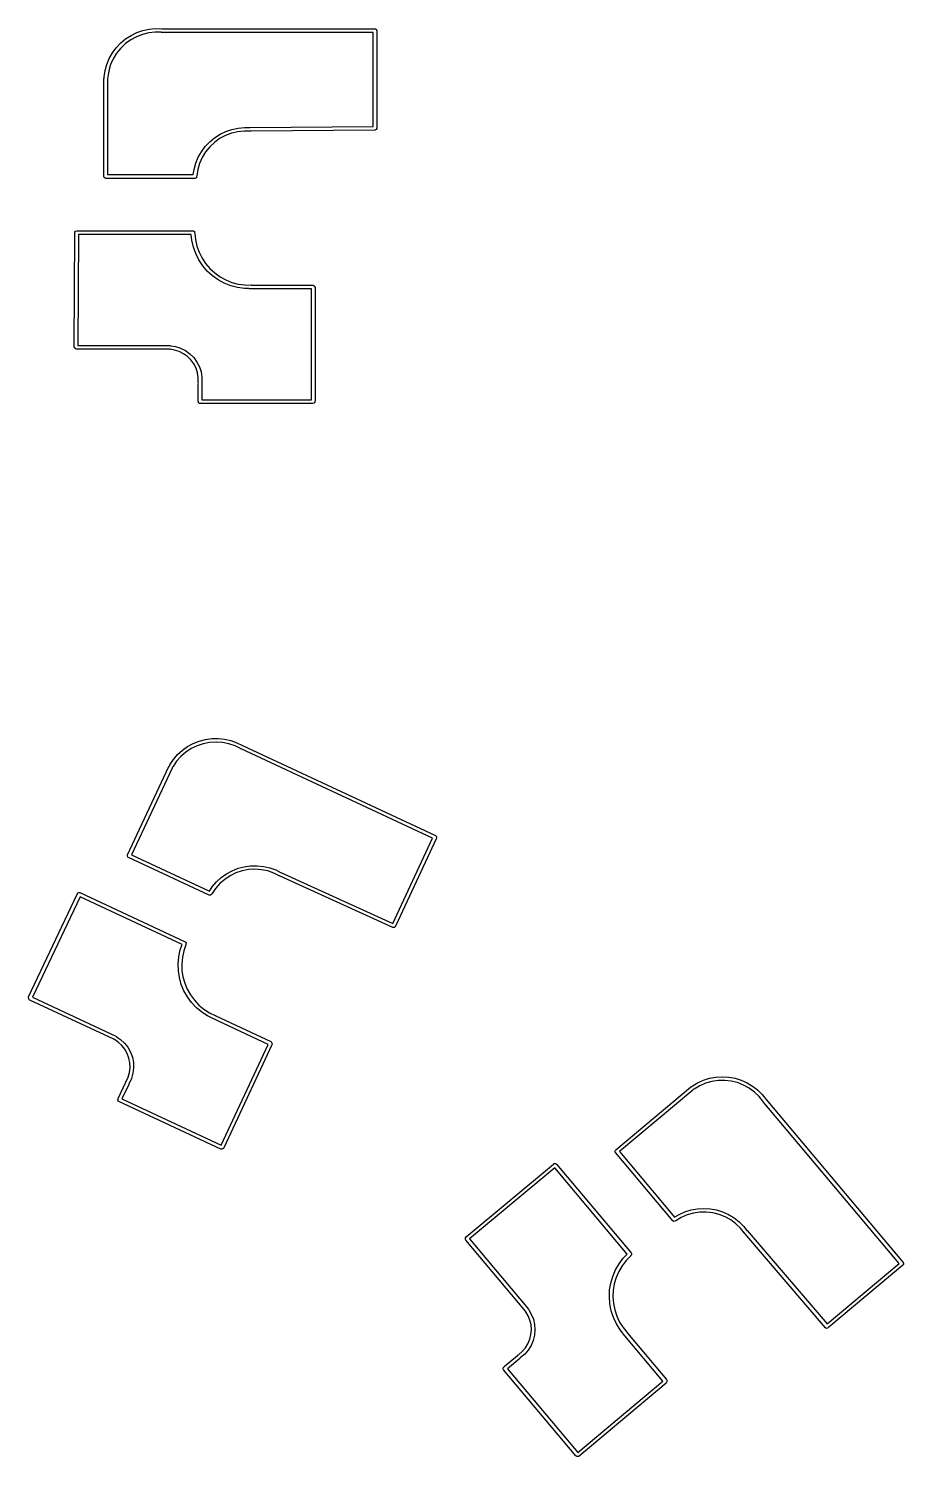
# Model space of a CAD drawing. Extents: x -7 to 140, y -36 to 78.
# Drawn here: x 104.8 to 140.2, y -35.9 to 21.9 of the extents above; entities that cross this region are included whole.
import ezdxf

# ---------------------------------------------------------------- set-up
doc = ezdxf.new("R2010")
doc.units = 0
doc.layers.add('BLACK', color=7, linetype='CONTINUOUS')

msp = doc.modelspace()

# ---------------------------------------------------------------- linework, layer by layer
at = {"layer": 'BLACK', "linetype": 'CONTINUOUS'}
for p, q in [((108.507, 21.3022), (108.707, 21.4688)), ((108.911, 21.4313), (108.698, 21.2766)), ((108.707, 21.4688), (108.926, 21.6102)), ((109.142, 21.5569), (108.911, 21.4313)), ((108.926, 21.6102), (109.161, 21.724)), ((109.388, 21.6513), (109.142, 21.5569)), ((109.161, 21.724), (109.407, 21.8089)), ((109.644, 21.7128), (109.388, 21.6513)), ((109.407, 21.8089), (109.662, 21.8634)), ((109.905, 21.7404), (109.644, 21.7128)), ((109.662, 21.8634), (109.921, 21.8867)), ((110.149, 21.7341), (109.905, 21.7404)), ((109.921, 21.8867), (110.175, 21.8789)), ((110.149, 21.7335), (110.149, 21.7341)), ((110.165, 21.7308), (110.149, 21.7335)), ((110.168, 21.7293), (110.165, 21.7308)), ((110.17, 21.7298), (110.168, 21.7293)), ((110.175, 21.729), (110.17, 21.7298)), ((110.175, 21.8789), (110.175, 21.879)), ((110.175, 21.879), (118.8, 21.879)), ((118.725, 21.729), (110.175, 21.729)), ((118.725, 17.9243), (118.725, 21.729)), ((118.8, 21.879), (118.81, 21.8773)), ((118.81, 21.8773), (118.813, 21.8779)), ((118.813, 21.8779), (118.816, 21.8762)), ((118.816, 21.8762), (118.826, 21.8745)), ((118.826, 21.8745), (118.841, 21.862)), ((118.841, 21.862), (118.857, 21.8522)), ((118.857, 21.8522), (118.86, 21.8458)), ((118.86, 21.8458), (118.865, 21.8415)), ((118.865, 21.8415), (118.868, 21.8223)), ((118.868, 21.8223), (118.875, 21.804)), ((118.875, 21.804), (118.875, 17.896)), ((108.046, 20.676), (108.174, 20.9028)), ((108.174, 20.9028), (108.328, 21.1126)), ((108.342, 20.8908), (108.204, 20.6663)), ((108.328, 21.1126), (108.507, 21.3022)), ((108.507, 21.0953), (108.342, 20.8908)), ((108.698, 21.2766), (108.507, 21.0953)), ((107.876, 20.1844), (107.946, 20.4353)), ((107.946, 20.4353), (108.046, 20.676)), ((108.097, 20.4259), (108.022, 20.1735)), ((108.204, 20.6663), (108.097, 20.4259)), ((107.825, 19.85), (107.83, 19.8757)), ((107.825, 15.905), (107.825, 19.85)), ((107.83, 19.8757), (107.844, 19.8929)), ((107.836, 19.9268), (107.876, 20.1844)), ((107.844, 19.8929), (107.836, 19.9268)), ((107.836, 19.9268), (107.836, 19.9268)), ((107.986, 19.9132), (107.967, 19.8707)), ((107.967, 19.8707), (107.975, 19.85)), ((107.975, 19.85), (107.975, 15.971)), ((108.022, 20.1735), (107.983, 19.9245)), ((107.983, 19.9245), (107.986, 19.9132)), ((113.749, 17.879), (118.725, 17.9243)), ((112.11, 17.2995), (112.31, 17.4659)), ((112.513, 17.4281), (112.301, 17.2737)), ((112.31, 17.4659), (112.529, 17.6069)), ((112.744, 17.5535), (112.513, 17.4281)), ((112.529, 17.6069), (112.763, 17.7205)), ((112.989, 17.6476), (112.744, 17.5535)), ((112.763, 17.7205), (113.009, 17.8051)), ((113.245, 17.709), (112.989, 17.6476)), ((113.009, 17.8051), (113.263, 17.8595)), ((113.506, 17.7364), (113.245, 17.709)), ((113.263, 17.8595), (113.522, 17.8828)), ((113.743, 17.7303), (113.506, 17.7364)), ((113.522, 17.8828), (113.741, 17.876)), ((113.741, 17.876), (113.749, 17.879)), ((113.751, 17.729), (113.743, 17.7303)), ((113.759, 17.7291), (113.751, 17.729)), ((113.768, 17.7253), (113.759, 17.7291)), ((113.786, 17.7293), (113.768, 17.7253)), ((118.801, 17.775), (113.786, 17.7293)), ((118.849, 17.793), (118.801, 17.775)), ((118.874, 17.8376), (118.849, 17.793)), ((118.87, 17.8703), (118.868, 17.8678)), ((118.868, 17.8678), (118.874, 17.8376)), ((118.875, 17.896), (118.87, 17.8703)), ((111.649, 16.6746), (111.777, 16.901)), ((111.777, 16.901), (111.932, 17.1103)), ((111.945, 16.8887), (111.808, 16.6648)), ((111.932, 17.1103), (112.11, 17.2995)), ((112.11, 17.0929), (111.945, 16.8887)), ((112.301, 17.2737), (112.11, 17.0929)), ((111.48, 16.1839), (111.55, 16.4344)), ((111.55, 16.4344), (111.649, 16.6746)), ((111.701, 16.4248), (111.626, 16.173)), ((111.808, 16.6648), (111.701, 16.4248)), ((107.829, 15.8951), (107.825, 15.905)), ((107.835, 15.8585), (107.829, 15.8951)), ((107.874, 15.8255), (107.835, 15.8585)), ((107.9, 15.821), (107.874, 15.8255)), ((111.51, 15.821), (107.9, 15.821)), ((107.975, 15.971), (111.447, 15.971)), ((111.447, 15.971), (111.48, 16.1839)), ((111.558, 15.8385), (111.51, 15.821)), ((111.584, 15.883), (111.558, 15.8385)), ((111.59, 15.9131), (111.582, 15.8947)), ((111.582, 15.8947), (111.584, 15.883)), ((111.626, 16.173), (111.587, 15.9244)), ((111.587, 15.9244), (111.59, 15.9131)), ((106.625, 9.00041), (106.65, 13.6004)), ((106.65, 13.6004), (106.654, 13.6221)), ((106.651, 13.638), (106.677, 13.6825)), ((106.654, 13.6221), (106.651, 13.638)), ((106.677, 13.6825), (106.725, 13.7)), ((106.725, 13.7), (111.425, 13.7)), ((106.8, 13.55), (106.775, 9.05)), ((111.36, 13.55), (106.8, 13.55)), ((111.385, 13.3148), (111.36, 13.55)), ((111.448, 13.0385), (111.385, 13.3148)), ((111.425, 13.7), (111.451, 13.6955)), ((111.451, 13.6955), (111.49, 13.6625)), ((111.49, 13.6625), (111.496, 13.6262)), ((111.496, 13.6262), (111.505, 13.6033)), ((111.505, 13.6033), (111.502, 13.5927)), ((111.502, 13.5927), (111.529, 13.3388)), ((111.529, 13.3388), (111.588, 13.0797)), ((111.544, 12.7719), (111.448, 13.0385)), ((111.672, 12.5188), (111.544, 12.7719)), ((111.588, 13.0797), (111.678, 12.8296)), ((111.678, 12.8296), (111.798, 12.5923)), ((111.829, 12.2829), (111.672, 12.5188)), ((111.798, 12.5923), (111.945, 12.3711)), ((112.013, 12.0677), (111.829, 12.2829)), ((111.945, 12.3711), (112.118, 12.1692)), ((112.118, 12.1692), (112.314, 11.9897)), ((112.222, 11.8763), (112.013, 12.0677)), ((112.453, 11.7115), (112.222, 11.8763)), ((112.314, 11.9897), (112.531, 11.8352)), ((112.702, 11.5757), (112.453, 11.7115)), ((112.531, 11.8352), (112.764, 11.7078)), ((112.965, 11.4708), (112.702, 11.5757)), ((112.764, 11.7078), (113.011, 11.6095)), ((113.011, 11.6095), (113.268, 11.5416)), ((113.239, 11.3985), (112.965, 11.4708)), ((113.52, 11.3597), (113.239, 11.3985)), ((113.268, 11.5416), (113.531, 11.5053)), ((113.697, 11.3568), (113.52, 11.3597)), ((113.531, 11.5053), (113.786, 11.5011)), ((113.699, 11.3545), (113.697, 11.3568)), ((113.725, 11.35), (113.699, 11.3545)), ((116.225, 11.35), (113.725, 11.35)), ((113.786, 11.5011), (113.797, 11.5049)), ((113.797, 11.5049), (113.814, 11.5)), ((113.814, 11.5), (116.275, 11.5)), ((116.225, 6.85), (116.225, 11.35)), ((116.275, 11.5), (116.301, 11.4955)), ((116.301, 11.4955), (116.34, 11.4625)), ((116.34, 11.4625), (116.341, 11.4578)), ((116.341, 11.4578), (116.357, 11.4482)), ((116.357, 11.4482), (116.375, 11.4)), ((116.375, 11.4), (116.375, 6.8)), ((106.642, 8.9521), (106.625, 9.00041)), ((106.659, 8.9422), (106.642, 8.9521)), ((106.66, 8.9375), (106.659, 8.9422)), ((106.699, 8.90452), (106.66, 8.9375)), ((106.725, 8.9), (106.699, 8.90452)), ((110.483, 8.9), (106.725, 8.9)), ((106.775, 9.05), (110.5, 9.05)), ((110.494, 8.89521), (110.483, 8.9)), ((110.504, 8.89759), (110.494, 8.89521)), ((110.5, 9.05), (110.526, 9.04548)), ((110.689, 8.86888), (110.504, 8.89759)), ((110.526, 9.04548), (110.531, 9.04082)), ((110.531, 9.04082), (110.723, 9.01108)), ((110.876, 8.80869), (110.689, 8.86888)), ((110.723, 9.01108), (110.932, 8.94387)), ((111.051, 8.71997), (110.876, 8.80869)), ((110.932, 8.94387), (111.127, 8.84479)), ((111.211, 8.60489), (111.051, 8.71997)), ((111.127, 8.84479), (111.305, 8.7163)), ((111.305, 8.7163), (111.461, 8.56154)), ((111.35, 8.46631), (111.211, 8.60489)), ((111.466, 8.30763), (111.35, 8.46631)), ((111.461, 8.56154), (111.591, 8.38435)), ((111.556, 8.13275), (111.466, 8.30763)), ((111.617, 7.94599), (111.556, 8.13275)), ((111.591, 8.38435), (111.691, 8.18907)), ((111.691, 8.18907), (111.759, 7.98052)), ((111.648, 7.75194), (111.617, 7.94599)), ((111.645, 7.55567), (111.649, 7.56497)), ((111.652, 7.52841), (111.645, 7.55567)), ((111.645, 7.5), (111.65, 7.52565)), ((111.649, 7.56497), (111.648, 7.75194)), ((111.65, 7.52565), (111.652, 7.52841)), ((111.759, 7.98052), (111.794, 7.76383)), ((111.795, 7.54433), (111.786, 7.52378)), ((111.786, 7.52378), (111.795, 7.5)), ((111.794, 7.76383), (111.795, 7.54434)), ((111.795, 7.54434), (111.795, 7.54433)), ((111.645, 6.8), (111.645, 7.5)), ((111.795, 7.5), (111.795, 6.85)), ((111.653, 6.77854), (111.645, 6.8)), ((111.66, 6.7375), (111.653, 6.77854)), ((111.699, 6.70452), (111.66, 6.7375)), ((111.725, 6.7), (111.699, 6.70452)), ((116.275, 6.7), (111.725, 6.7)), ((111.795, 6.85), (116.225, 6.85)), ((116.323, 6.71755), (116.275, 6.7)), ((116.333, 6.73423), (116.323, 6.71755)), ((116.337, 6.73505), (116.333, 6.73423)), ((116.37, 6.77435), (116.337, 6.73505)), ((116.375, 6.8), (116.37, 6.77435)), ((111.685, -6.96693), (111.937, -6.90052)), ((111.937, -6.90052), (112.195, -6.86496)), ((112.195, -6.86496), (112.456, -6.86078)), ((112.456, -6.86078), (112.715, -6.88802)), ((112.715, -6.88802), (112.969, -6.94631)), ((110.641, -7.7131), (110.81, -7.51532)), ((110.81, -7.51532), (111.002, -7.33943)), ((111.142, -7.41514), (110.943, -7.58785)), ((111.002, -7.33943), (111.214, -7.188)), ((111.361, -7.26982), (111.142, -7.41514)), ((111.214, -7.188), (111.443, -7.06322)), ((111.598, -7.15438), (111.361, -7.26982)), ((111.443, -7.06322), (111.685, -6.96693)), ((111.847, -7.0708), (111.598, -7.15438)), ((112.106, -7.02051), (111.847, -7.0708)), ((112.368, -7.00436), (112.106, -7.02051)), ((112.631, -7.02265), (112.368, -7.00436)), ((112.889, -7.07504), (112.631, -7.02265)), ((113.138, -7.16065), (112.889, -7.07504)), ((112.969, -6.94631), (113.214, -7.03477)), ((113.355, -7.26911), (113.138, -7.16065)), ((113.214, -7.03477), (113.44, -7.14898)), ((113.356, -7.27), (113.355, -7.26911)), ((113.369, -7.2789), (113.356, -7.27)), ((113.371, -7.28177), (113.369, -7.2789)), ((113.373, -7.28225), (113.371, -7.28177)), ((113.377, -7.28494), (113.373, -7.28225)), ((121.126, -10.8983), (113.377, -7.28494)), ((113.44, -7.14898), (113.441, -7.14899)), ((113.441, -7.14899), (121.257, -10.7941)), ((108.786, -11.5701), (110.453, -7.99474)), ((110.589, -8.05813), (108.95, -11.5737)), ((110.453, -7.99474), (110.468, -7.9734)), ((110.468, -7.9734), (110.489, -7.96388)), ((110.489, -7.96388), (110.496, -7.92988)), ((110.496, -7.92988), (110.641, -7.7131)), ((110.496, -7.92988), (110.496, -7.92988)), ((110.591, -8.03618), (110.589, -8.05813)), ((110.626, -8.00541), (110.591, -8.03618)), ((110.628, -7.99407), (110.626, -8.00541)), ((110.769, -7.78501), (110.628, -7.99407)), ((110.943, -7.58785), (110.769, -7.78501)), ((119.518, -14.3465), (121.126, -10.8983)), ((121.294, -10.8937), (119.642, -14.4356)), ((121.257, -10.7941), (121.266, -10.7997)), ((121.266, -10.7997), (121.269, -10.8006)), ((121.269, -10.8006), (121.271, -10.8033)), ((121.271, -10.8033), (121.279, -10.809)), ((121.279, -10.809), (121.287, -10.8267)), ((121.287, -10.8267), (121.298, -10.8426)), ((121.295, -10.8743), (121.294, -10.8937)), ((121.3, -10.8555), (121.295, -10.8743)), ((121.298, -10.8426), (121.298, -10.8494)), ((121.298, -10.8494), (121.3, -10.8555)), ((108.775, -11.6165), (108.785, -11.5806)), ((108.797, -11.663), (108.775, -11.6165)), ((108.785, -11.5806), (108.786, -11.5701)), ((108.818, -11.6779), (108.797, -11.663)), ((112.09, -13.2036), (108.818, -11.6779)), ((108.95, -11.5737), (112.097, -13.0411)), ((113.017, -12.2133), (113.259, -12.1172)), ((113.259, -12.1172), (113.511, -12.051)), ((113.511, -12.051), (113.768, -12.0156)), ((113.768, -12.0156), (114.028, -12.0114)), ((114.028, -12.0114), (114.287, -12.0387)), ((114.287, -12.0387), (114.54, -12.0969)), ((114.54, -12.0969), (114.785, -12.1853)), ((112.216, -12.8619), (112.386, -12.6645)), ((112.386, -12.6645), (112.577, -12.4889)), ((112.717, -12.5648), (112.519, -12.7371)), ((112.577, -12.4889), (112.789, -12.3378)), ((112.936, -12.4198), (112.717, -12.5648)), ((112.789, -12.3378), (113.017, -12.2133)), ((113.172, -12.3046), (112.936, -12.4198)), ((113.421, -12.2212), (113.172, -12.3046)), ((113.679, -12.1711), (113.421, -12.2212)), ((113.941, -12.155), (113.679, -12.1711)), ((114.203, -12.1733), (113.941, -12.155)), ((114.46, -12.2257), (114.203, -12.1733)), ((114.709, -12.3111), (114.46, -12.2257)), ((114.921, -12.417), (114.709, -12.3111)), ((114.785, -12.1853), (114.981, -12.2841)), ((114.927, -12.4213), (114.921, -12.417)), ((114.935, -12.4249), (114.927, -12.4213)), ((114.942, -12.432), (114.935, -12.4249)), ((114.959, -12.4359), (114.942, -12.432)), ((119.524, -14.5138), (114.959, -12.4359)), ((114.981, -12.2841), (114.99, -12.2848)), ((114.99, -12.2848), (119.518, -14.3465)), ((104.78, -17.3207), (106.747, -13.1622)), ((106.862, -13.2712), (104.938, -17.3392)), ((106.747, -13.1622), (106.76, -13.1442)), ((106.76, -13.1442), (106.764, -13.1286)), ((106.764, -13.1286), (106.806, -13.0992)), ((106.806, -13.0992), (106.857, -13.1037)), ((106.857, -13.1037), (111.117, -15.09)), ((110.995, -15.1984), (106.862, -13.2712)), ((112.141, -13.2081), (112.09, -13.2036)), ((112.097, -13.0411), (112.216, -12.8619)), ((112.183, -13.1786), (112.141, -13.2081)), ((112.186, -13.1671), (112.183, -13.1786)), ((112.201, -13.1538), (112.186, -13.1671)), ((112.204, -13.1425), (112.201, -13.1538)), ((112.345, -12.9338), (112.204, -13.1425)), ((112.519, -12.7371), (112.345, -12.9338)), ((119.642, -14.4356), (119.627, -14.4569)), ((119.575, -14.5179), (119.524, -14.5138)), ((119.617, -14.488), (119.575, -14.5179)), ((119.624, -14.4583), (119.617, -14.488)), ((119.627, -14.4569), (119.624, -14.4583)), ((110.858, -15.6991), (110.917, -15.422)), ((110.917, -15.422), (110.995, -15.1984)), ((111.058, -15.4611), (111.002, -15.7211)), ((111.141, -15.2197), (111.058, -15.4611)), ((111.117, -15.09), (111.138, -15.1049)), ((111.138, -15.1049), (111.16, -15.1514)), ((111.148, -15.2114), (111.141, -15.2197)), ((111.15, -15.187), (111.148, -15.2114)), ((111.16, -15.1514), (111.15, -15.187)), ((110.833, -15.9814), (110.858, -15.6991)), ((110.841, -16.2647), (110.833, -15.9814)), ((111.002, -15.7211), (110.978, -15.9858)), ((110.978, -15.9858), (110.987, -16.2515)), ((110.884, -16.5449), (110.841, -16.2647)), ((110.96, -16.8179), (110.884, -16.5449)), ((110.987, -16.2515), (111.027, -16.5142)), ((111.027, -16.5142), (111.098, -16.7703)), ((104.776, -17.3718), (104.78, -17.3207)), ((104.938, -17.3392), (108.313, -18.9134)), ((111.069, -17.0798), (110.96, -16.8179)), ((111.208, -17.3266), (111.069, -17.0798)), ((111.098, -16.7703), (111.2, -17.0158)), ((111.2, -17.0158), (111.331, -17.2473)), ((111.376, -17.5548), (111.208, -17.3266)), ((111.331, -17.2473), (111.488, -17.4613)), ((104.787, -17.3879), (104.776, -17.3718)), ((104.786, -17.3925), (104.787, -17.3879)), ((104.807, -17.439), (104.786, -17.3925)), ((104.829, -17.4539), (104.807, -17.439)), ((108.234, -19.042), (104.829, -17.4539)), ((111.571, -17.7611), (111.376, -17.5548)), ((111.488, -17.4613), (111.671, -17.6548)), ((111.788, -17.9425), (111.571, -17.7611)), ((111.671, -17.6548), (111.875, -17.8249)), ((111.875, -17.8249), (112.098, -17.9691)), ((112.026, -18.0963), (111.788, -17.9425)), ((112.185, -18.1736), (112.026, -18.0963)), ((112.098, -17.9691), (112.328, -18.0808)), ((112.187, -18.1769), (112.185, -18.1736)), ((112.208, -18.1918), (112.187, -18.1769)), ((114.474, -19.2483), (112.208, -18.1918)), ((112.328, -18.0808), (112.339, -18.0817)), ((112.339, -18.0817), (112.353, -18.0937)), ((112.353, -18.0937), (114.583, -19.1335)), ((108.243, -19.0513), (108.234, -19.042)), ((108.253, -19.0532), (108.243, -19.0513)), ((108.408, -19.1573), (108.253, -19.0532)), ((108.313, -18.9134), (108.335, -18.9283)), ((108.335, -18.9283), (108.338, -18.9349)), ((108.338, -18.9349), (108.499, -19.0427)), ((108.499, -19.0427), (108.66, -19.1919)), ((108.552, -19.291), (108.408, -19.1573)), ((108.674, -19.4455), (108.552, -19.291)), ((108.66, -19.1919), (108.795, -19.3645)), ((108.769, -19.6171), (108.674, -19.4455)), ((108.837, -19.8016), (108.769, -19.6171)), ((108.795, -19.3645), (108.902, -19.5562)), ((108.902, -19.5562), (108.978, -19.7622)), ((112.572, -23.3267), (114.474, -19.2483)), ((114.631, -19.2664), (112.687, -23.4354)), ((114.583, -19.1335), (114.604, -19.1485)), ((114.604, -19.1485), (114.626, -19.195)), ((114.626, -19.195), (114.624, -19.1995)), ((114.624, -19.1995), (114.636, -19.2153)), ((114.636, -19.2153), (114.631, -19.2664)), ((108.875, -19.9945), (108.837, -19.8016)), ((108.859, -20.3861), (108.883, -20.1909)), ((108.883, -20.1909), (108.875, -19.9945)), ((108.978, -19.7622), (109.02, -19.9775)), ((109.029, -20.1968), (109.002, -20.4148)), ((109.02, -19.9775), (109.029, -20.1968)), ((108.4, -21.4365), (108.696, -20.802)), ((108.696, -20.802), (108.711, -20.7807)), ((108.711, -20.7807), (108.714, -20.7792)), ((108.714, -20.7792), (108.72, -20.7517)), ((108.72, -20.7517), (108.727, -20.745)), ((108.727, -20.745), (108.806, -20.5752)), ((108.806, -20.5752), (108.859, -20.3861)), ((108.943, -20.6259), (108.851, -20.8249)), ((109.002, -20.4148), (108.943, -20.6259)), ((131.638, -20.9406), (131.861, -20.8052)), ((131.861, -20.8052), (132.098, -20.6976)), ((132.098, -20.6976), (132.346, -20.6195)), ((132.441, -20.747), (132.188, -20.8196)), ((132.346, -20.6195), (132.603, -20.5718)), ((132.701, -20.708), (132.441, -20.747)), ((132.603, -20.5718), (132.863, -20.5554)), ((132.964, -20.7034), (132.701, -20.708)), ((132.863, -20.5554), (133.123, -20.5704)), ((133.226, -20.7331), (132.964, -20.7034)), ((133.123, -20.5704), (133.379, -20.6167)), ((133.481, -20.7967), (133.226, -20.7331)), ((133.379, -20.6167), (133.628, -20.6936)), ((133.726, -20.8931), (133.481, -20.7967)), ((133.628, -20.6936), (133.866, -20.7999)), ((133.866, -20.7999), (134.089, -20.9341)), ((108.832, -20.8654), (108.557, -21.4545)), ((108.834, -20.8402), (108.832, -20.8654)), ((108.85, -20.8252), (108.834, -20.8402)), ((108.851, -20.8249), (108.85, -20.8252)), ((128.55, -23.5171), (131.572, -20.9813)), ((131.668, -21.0962), (128.697, -23.5896)), ((131.572, -20.9813), (131.594, -20.9683)), ((131.594, -20.9683), (131.617, -20.9683)), ((131.617, -20.9683), (131.638, -20.9406)), ((131.638, -20.9406), (131.638, -20.9406)), ((131.679, -21.0771), (131.668, -21.0962)), ((131.723, -21.0638), (131.679, -21.0771)), ((131.73, -21.0546), (131.723, -21.0638)), ((131.947, -20.9246), (131.73, -21.0546)), ((132.188, -20.8196), (131.947, -20.9246)), ((133.956, -21.0206), (133.726, -20.8931)), ((134.168, -21.1771), (133.956, -21.0206)), ((134.089, -20.9341), (134.295, -21.0943)), ((134.357, -21.3599), (134.168, -21.1771)), ((134.295, -21.0943), (134.48, -21.278)), ((134.509, -21.5502), (134.357, -21.3599)), ((134.48, -21.278), (134.636, -21.4772)), ((108.387, -21.4995), (108.398, -21.4592)), ((108.409, -21.546), (108.387, -21.4995)), ((108.398, -21.4592), (108.4, -21.4365)), ((108.43, -21.5609), (108.409, -21.546)), ((112.554, -23.4838), (108.43, -21.5609)), ((108.557, -21.4545), (112.572, -23.3267)), ((134.509, -21.5511), (134.509, -21.5502)), ((134.516, -21.5646), (134.509, -21.5511)), ((134.518, -21.5683), (134.516, -21.5646)), ((134.519, -21.5696), (134.518, -21.5683)), ((134.522, -21.5737), (134.519, -21.5696)), ((140.018, -28.1234), (134.522, -21.5737)), ((134.636, -21.4772), (134.637, -21.4773)), ((134.637, -21.4773), (140.181, -28.0844)), ((112.605, -23.4883), (112.554, -23.4838)), ((112.621, -23.4772), (112.605, -23.4883)), ((112.626, -23.4785), (112.621, -23.4772)), ((112.672, -23.4568), (112.626, -23.4785)), ((112.687, -23.4354), (112.672, -23.4568)), ((128.521, -23.5547), (128.544, -23.5262)), ((128.521, -23.606), (128.521, -23.5547)), ((128.534, -23.6285), (128.521, -23.606)), ((130.854, -26.394), (128.534, -23.6285)), ((128.544, -23.5262), (128.55, -23.5171)), ((128.697, -23.5896), (130.929, -26.2493)), ((122.489, -27.036), (126.029, -24.0984)), ((126.087, -24.2455), (122.624, -27.1193)), ((126.029, -24.0984), (126.048, -24.0874)), ((126.048, -24.0874), (126.059, -24.075)), ((126.059, -24.075), (126.109, -24.0661)), ((129.018, -27.7388), (126.087, -24.2455)), ((126.109, -24.0661), (126.154, -24.0918)), ((126.154, -24.0918), (129.175, -27.6922)), ((131.349, -26.0301), (131.598, -25.9522)), ((131.598, -25.9522), (131.853, -25.9047)), ((131.853, -25.9047), (132.113, -25.8883)), ((132.113, -25.8883), (132.372, -25.9034)), ((132.372, -25.9034), (132.628, -25.9497)), ((132.628, -25.9497), (132.877, -26.0264)), ((130.898, -26.4196), (130.854, -26.394)), ((130.949, -26.4107), (130.898, -26.4196)), ((130.929, -26.2493), (131.113, -26.1375)), ((130.957, -26.4015), (130.949, -26.4107)), ((130.976, -26.3958), (130.957, -26.4015)), ((130.983, -26.3866), (130.976, -26.3958)), ((131.199, -26.2569), (130.983, -26.3866)), ((131.113, -26.1375), (131.349, -26.0301)), ((131.439, -26.1522), (131.199, -26.2569)), ((131.692, -26.0798), (131.439, -26.1522)), ((131.952, -26.0409), (131.692, -26.0798)), ((132.214, -26.0363), (131.952, -26.0409)), ((132.475, -26.066), (132.214, -26.0363)), ((132.73, -26.1296), (132.475, -26.066)), ((132.974, -26.2258), (132.73, -26.1296)), ((132.877, -26.0264), (133.114, -26.1326)), ((133.204, -26.3531), (132.974, -26.2258)), ((133.114, -26.1326), (133.337, -26.2666)), ((133.415, -26.5093), (133.204, -26.3531)), ((133.337, -26.2666), (133.542, -26.4265)), ((133.604, -26.6918), (133.415, -26.5093)), ((133.542, -26.4265), (133.727, -26.6099)), ((122.463, -27.0803), (122.489, -27.036)), ((122.467, -27.0997), (122.463, -27.0803)), ((122.464, -27.1033), (122.467, -27.0997)), ((122.464, -27.1546), (122.464, -27.1033)), ((122.477, -27.1772), (122.464, -27.1546)), ((122.624, -27.1193), (125.018, -29.9726)), ((133.752, -26.8777), (133.604, -26.6918)), ((133.727, -26.6099), (133.862, -26.7822)), ((133.756, -26.884), (133.752, -26.8777)), ((133.762, -26.8906), (133.756, -26.884)), ((133.764, -26.8997), (133.762, -26.8906)), ((133.779, -26.9107), (133.764, -26.8997)), ((137.037, -30.7229), (133.779, -26.9107)), ((133.862, -26.7822), (133.87, -26.7865)), ((133.87, -26.7865), (137.103, -30.569)), ((124.892, -30.0557), (122.477, -27.1772)), ((128.854, -27.9089), (129.018, -27.7388)), ((129.175, -27.6922), (129.188, -27.7148)), ((129.188, -27.7148), (129.188, -27.7661)), ((128.54, -28.38), (128.683, -28.135)), ((128.804, -28.2158), (128.671, -28.4456)), ((128.683, -28.135), (128.854, -27.9089)), ((128.965, -28.0038), (128.804, -28.2158)), ((129.142, -27.8201), (128.965, -28.0038)), ((129.152, -27.8156), (129.142, -27.8201)), ((129.164, -27.7943), (129.152, -27.8156)), ((129.188, -27.7661), (129.164, -27.7943)), ((137.103, -30.569), (140.018, -28.1234)), ((140.171, -28.1901), (137.178, -30.7021)), ((140.181, -28.1732), (140.171, -28.1901)), ((140.181, -28.0844), (140.186, -28.093)), ((140.194, -28.1583), (140.181, -28.1732)), ((140.186, -28.093), (140.188, -28.0951)), ((140.188, -28.0951), (140.189, -28.0984)), ((140.189, -28.0984), (140.194, -28.107)), ((140.194, -28.107), (140.194, -28.1265)), ((140.194, -28.1265), (140.197, -28.1457)), ((140.197, -28.1457), (140.194, -28.1515)), ((140.194, -28.1515), (140.194, -28.1583)), ((128.349, -28.9124), (128.428, -28.6404)), ((128.428, -28.6404), (128.54, -28.38)), ((128.566, -28.6898), (128.491, -28.9449)), ((128.671, -28.4456), (128.566, -28.6898)), ((128.29, -29.4753), (128.302, -29.1921)), ((128.312, -29.7578), (128.29, -29.4753)), ((128.302, -29.1921), (128.349, -28.9124)), ((128.448, -29.2072), (128.436, -29.4728)), ((128.436, -29.4728), (128.457, -29.7378)), ((128.491, -28.9449), (128.448, -29.2072)), ((124.896, -30.0677), (124.892, -30.0557)), ((125.018, -29.9726), (125.031, -29.9951)), ((125.031, -29.9951), (125.031, -30.0024)), ((125.031, -30.0024), (125.131, -30.1681)), ((128.368, -30.0357), (128.312, -29.7578)), ((128.457, -30.3048), (128.368, -30.0357)), ((128.457, -29.7378), (128.509, -29.9984)), ((128.509, -29.9984), (128.593, -30.2507)), ((124.904, -30.0737), (124.896, -30.0677)), ((125.001, -30.2337), (124.904, -30.0737)), ((125.075, -30.4157), (125.001, -30.2337)), ((125.12, -30.6071), (125.075, -30.4157)), ((125.134, -30.8031), (125.12, -30.6071)), ((125.131, -30.1681), (125.214, -30.3713)), ((125.214, -30.3713), (125.264, -30.5851)), ((125.264, -30.5851), (125.28, -30.804)), ((128.578, -30.5613), (128.457, -30.3048)), ((128.728, -30.8013), (128.578, -30.5613)), ((128.593, -30.2507), (128.706, -30.4912)), ((128.706, -30.4912), (128.847, -30.7163)), ((124.994, -31.371), (125.07, -31.1899)), ((125.07, -31.1899), (125.117, -30.999)), ((125.117, -30.999), (125.134, -30.8031)), ((125.262, -31.0227), (125.209, -31.2358)), ((125.28, -30.804), (125.262, -31.0227)), ((128.84, -30.9385), (128.728, -30.8013)), ((128.84, -30.9421), (128.84, -30.9385)), ((128.853, -30.9647), (128.84, -30.9421)), ((128.847, -30.7163), (129.008, -30.9146)), ((130.46, -32.8798), (128.853, -30.9647)), ((129.008, -30.9146), (129.018, -30.92)), ((129.018, -30.92), (129.025, -30.9368)), ((129.025, -30.9368), (130.607, -32.8216)), ((137.082, -30.7482), (137.037, -30.7229)), ((137.132, -30.7388), (137.082, -30.7482)), ((137.152, -30.7151), (137.132, -30.7388)), ((137.155, -30.7151), (137.152, -30.7151)), ((137.178, -30.7021), (137.155, -30.7151)), ((124.619, -31.8073), (124.762, -31.6868)), ((124.865, -31.7907), (124.697, -31.9323)), ((124.762, -31.6868), (124.89, -31.538)), ((125.008, -31.6246), (124.865, -31.7907)), ((124.89, -31.538), (124.994, -31.371)), ((125.124, -31.4381), (125.008, -31.6246)), ((125.209, -31.2358), (125.124, -31.4381)), ((123.992, -32.3477), (124.019, -32.3157)), ((123.992, -32.399), (123.992, -32.3477)), ((124.019, -32.3157), (124.03, -32.296)), ((124.03, -32.296), (124.567, -31.846)), ((124.663, -31.9609), (124.165, -32.3787)), ((124.165, -32.3787), (127.013, -35.7723)), ((124.567, -31.846), (124.589, -31.833)), ((124.589, -31.833), (124.593, -31.833)), ((124.593, -31.833), (124.609, -31.8104)), ((124.609, -31.8104), (124.619, -31.8073)), ((124.676, -31.939), (124.663, -31.9609)), ((124.697, -31.9323), (124.676, -31.939)), ((124.697, -31.9323), (124.697, -31.9323)), ((124.005, -32.4215), (123.992, -32.399)), ((126.93, -35.907), (124.005, -32.4215)), ((127.013, -35.7723), (130.46, -32.8798)), ((130.62, -32.9181), (130.595, -32.9625)), ((130.607, -32.8216), (130.62, -32.8442)), ((130.62, -32.8955), (130.617, -32.8991)), ((130.617, -32.8991), (130.62, -32.9181)), ((130.62, -32.8442), (130.62, -32.8955)), ((130.595, -32.9625), (127.071, -35.9194)), ((126.974, -35.9327), (126.93, -35.907)), ((126.993, -35.9293), (126.974, -35.9327)), ((126.997, -35.9324), (126.993, -35.9293)), ((127.048, -35.9324), (126.997, -35.9324)), ((127.071, -35.9194), (127.048, -35.9324))]:
    msp.add_line(p, q, dxfattribs=at)

doc.saveas('drawing.dxf')
